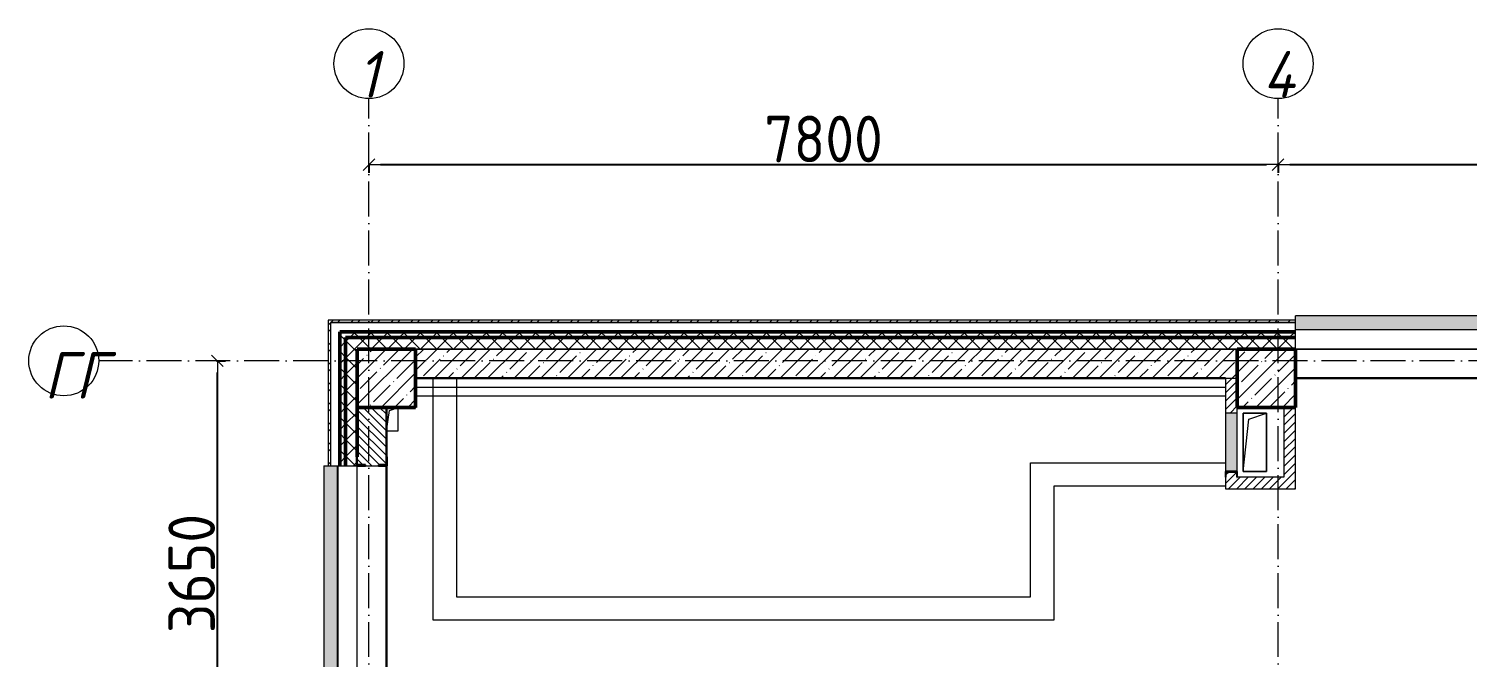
# Model space of a CAD drawing. Header units: millimetres. Extents: x -213536 to 1564669, y 70501 to 942238.
# Drawn here: x 688103 to 700445, y 331368 to 336762 of the extents above; entities that cross this region are included whole.
import ezdxf

# ---------------------------------------------------------------- set-up
doc = ezdxf.new("R2010")
doc.units = ezdxf.units.MM
doc.linetypes.add('50_200_ШТРИХ_1Т_ш5_п1_п1_', pattern=[700, 500, -100, 0, -100])
for name, color, linetype, lineweight in [('3) ЖБ 4м', 3, 'Continuous', 30), ('3.1) ЖБ окна 1.2 м', 102, 'Continuous', 30), ('A-____-____-DIMS', 7, 'Continuous', 9), ('A-DETL-____-OTLN-4', 7, 'Continuous', 18), ('A-FLOR-____-OTLN', 7, 'Continuous', 9), ('A-GENM-____-MCUT', 7, 'Continuous', 25), ('A-GENM-____-OTLN', 7, 'Continuous', 9), ('A-GENM-____-OTLN-1', 7, 'Continuous', 25), ('A-GLAZ-____-OTLN', 7, 'Continuous', 9), ('A-WALL-____-MCUT-1', 7, 'Continuous', 9), ('A-WALL-____-MCUT-2', 7, 'Continuous', 50), ('A-WALL-____-MCUT-3', 7, 'Continuous', 9), ('A-WALL-____-OTLN', 7, 'Continuous', 9), ('A-WALL-____-PATT-1', 7, 'Continuous', 9), ('A-WALL-FNSH-MCUT-1', 7, 'Continuous', 9), ('I-WALL-____-OTLN', 7, 'Continuous', 9), ('S-COLS-____-MCUT', 7, 'Continuous', 50), ('S-COLS-____-OTLN', 7, 'Continuous', 9), ('S-GRID-____-IDEN', 7, 'Continuous', 9), ('S-GRID-____-OTLN-1', 7, '50_200_ШТРИХ_1Т_ш5_п1_п1_', 9)]:
    doc.layers.add(name, color=color, linetype=linetype, lineweight=lineweight)
doc.layers.add('A-GLAZ-____-OTLN-1', color=7, linetype='Continuous', lineweight=9, true_color=0xc0c0c0)
doc.styles.add('ISOCPEUR_I', font='isocpeui.ttf', dxfattribs={"width": 0.9, "height": 2.5})
doc.styles.add('СПДС', font='isocpeur.ttf', dxfattribs={"width": 0.9})
doc.dimstyles.new('Размера А3', dxfattribs={"dimtxt": 200, "dimasz": 100, "dimexe": 70, "dimexo": 100, "dimgap": 20, "dimtad": 1, "dimdec": 0, "dimrnd": 10, "dimzin": 0, "dimdsep": 46, "dimtxsty": 'СПДС', "dimblk": 'ARROWHEAD_6', "dimcen": 1, "dimclrd": 256, "dimclre": 256, "dimclrt": 256, "dimazin": 0, "dimtfac": 1, "dimtdec": 0, "dimtmove": 2, "dimatfit": 3, "dimfxl": 1, "dimtolj": 1, "dimtzin": 0, "dimarcsym": 0})
pattern_1 = [(45, (693371.93, 286281.11), (-70.71068, 70.71068), []), (135, (693371.93, 286281.11), (-70.71068, -70.71068), [])]
pattern_2 = [(45, (693371.93, 286281.11), (-35.35534, 35.35534), [])]
pattern_3 = [(45, (693371.93, 286281.11), (-85.53659, 85.53659), []), (45, (693428.95, 286281.11), (-85.53659, 85.53659), [])]

# ---------------------------------------------------------------- blocks, each defined once
blk = doc.blocks.new('BSC_Колонна _Прямоугольная - 500х500-V45-АР1_План отверстий 3 этажа в осях 1-64_А-ГГ')
at = {"layer": 'S-COLS-____-OTLN'}
h = blk.add_hatch(dxfattribs=at)
h.set_pattern_fill('FP_82', color=256, style=0, pattern_type=2)
h.set_pattern_definition([(45, (2200, -47481.04), (-114.04925, 114.04925), []), (45, (2314.05, -47481.04), (-114.04925, 114.04925), [201.613, -40.323, 3.353, -36.97])])
h.paths.add_polyline_path([(-250, -250), (250, -250), (250, 250), (-250, 250)], flags=0)
at = {"layer": 'S-COLS-____-MCUT'}
for p, q in [((250, 250), (-250, 250)), ((-250, 250), (-250, -250)), ((250, -250), (250, 250)), ((-250, -250), (250, -250))]:
    blk.add_line(p, q, dxfattribs=at)
blk = doc.blocks.new('BSC_Колонна _Прямоугольная - 500х500-V46-АР1_План отверстий 3 этажа в осях 1-64_А-ГГ')
at = {"layer": 'S-COLS-____-OTLN'}
h = blk.add_hatch(dxfattribs=at)
h.set_pattern_fill('FP_83', color=256, style=0, pattern_type=2)
h.set_pattern_definition([(45, (-5350, -47481.04), (-114.04925, 114.04925), []), (45, (-5235.95, -47481.04), (-114.04925, 114.04925), [201.613, -40.323, 3.353, -36.97])])
h.paths.add_polyline_path([(-250, -250), (250, -250), (250, 250), (-250, 250)], flags=0)
at = {"layer": 'S-COLS-____-MCUT'}
for p, q in [((250, 250), (-250, 250)), ((-250, 250), (-250, -250)), ((250, -250), (250, 250)), ((-250, -250), (250, -250))]:
    blk.add_line(p, q, dxfattribs=at)
blk = doc.blocks.new('Фахверк_СКБ_Уголок - 250_2700-27497298-АР1_План отверстий 3 этажа в осях 1-64_А-ГГ')
at = {"layer": 'A-GENM-____-MCUT'}
for p, q in [((200, 181), (125, 181)), ((125, 181), (125, 106)), ((131, 106), (131, 175)), ((131, 175), (200, 175)), ((200, 175), (200, 181)), ((125, 106), (131, 106)), ((131, -6), (125, -6)), ((125, -6), (125, -81)), ((125, -81), (200, -81)), ((131, -75), (131, -6)), ((200, -75), (131, -75)), ((200, -81), (200, -75))]:
    blk.add_line(p, q, dxfattribs=at)
blk = doc.blocks.new('AR_Отверстие Ниша - Лючок-32404686-АР1_План отверстий 3 этажа в осях 1-64_А-ГГ')
at = {"layer": 'A-GLAZ-____-OTLN'}
blk.add_hatch(color=256, dxfattribs=at).paths.add_polyline_path([(250, -50), (250, 50), (-250, 50), (-250, -50)], flags=0)
for p, q in [((250, 50), (-250, 50)), ((-250, 50), (-250, -50)), ((-250, -50), (250, -50))]:
    blk.add_line(p, q, dxfattribs=at)
blk = doc.blocks.new('154_Фахверк_СКБ_Швеллер - Тип_100_3960_зеркало-29769493-АР1_План отверстий 3 этажа в осях 1-64_А-ГГ')
at = {"layer": 'A-GENM-____-MCUT'}
for p, q in [((175, 50), (125, 50)), ((125, 50), (125, -50)), ((128, 47), (175, 47)), ((128, -47), (128, 47)), ((175, 47), (175, 50)), ((125, -50), (175, -50)), ((175, -47), (128, -47)), ((175, -50), (175, -47))]:
    blk.add_line(p, q, dxfattribs=at)
blk = doc.blocks.new('AR_Отверстие прямоугольное _в плите_ - AR_Отверстие прямоугольное _в плите_-V172-АР1_План отверстий 3 этажа в осях 1-64_А-ГГ')
at = {"layer": 'A-GENM-____-OTLN'}
for p, q in [((100, 250), (-100, 250)), ((-100, 250), (-100, -250)), ((-50, 200), (100, 250)), ((100, -250), (100, 250)), ((-100, -250), (-50, 200)), ((-100, -250), (100, -250))]:
    blk.add_line(p, q, dxfattribs=at)
blk = doc.blocks.new('AR_Отверстие прямоугольное _в плите_ - AR_Отверстие прямоугольное _в плите_-V213-АР1_План отверстий 3 этажа в осях 1-64_А-ГГ')
at = {"layer": 'A-GENM-____-OTLN'}
for p, q in [((-50, -100), (-25, 75)), ((-25, 75), (50, 100)), ((50, -100), (50, 100)), ((-50, -100), (50, -100))]:
    blk.add_line(p, q, dxfattribs=at)
blk = doc.blocks.new('Отлив_СКБ - Отлив витража_120_НВФ-V216-АР1_План отверстий 3 этажа в осях 1-64_А-ГГ')
at = {"layer": 'A-GLAZ-____-OTLN-1'}
for points in [[(0, 2), (1800, 2), (1800, 120), (0, 120), (0, 63)], [(0, 0), (1800, 0), (1800, 2), (0, 2)]]:
    blk.add_hatch(color=256, dxfattribs=at).paths.add_polyline_path(points, flags=0)
at = {"layer": 'A-GLAZ-____-OTLN'}
for p, q in [((0, 83), (0, 120)), ((1800, 120), (0, 120)), ((0, 2), (1800, 2)), ((1800, 120), (1800, 83)), ((1800, 0), (0, 0))]:
    blk.add_line(p, q, dxfattribs=at)
blk = doc.blocks.new('Ось сетки - Круг_Ø6_00__ISO-2_5_0_9K_-25732049-АР1_План отверстий 3 этажа в осях 1-64_А-ГГ')
at = {"layer": 'S-GRID-____-IDEN'}
blk.add_circle((0, 0), 3, dxfattribs=at)
blk = doc.blocks.new('ARROWHEAD_6')
at = {"color": 0, "linetype": 'Continuous'}
for p, q in [((0, 0), (-1, 0)), ((-0.5, -0.5), (0.5, 0.5))]:
    blk.add_line(p, q, dxfattribs=at)
blk = doc.blocks.new('*D5411')
at = {"layer": 'A-____-____-DIMS', "lineweight": -2, "transparency": 16777216}
for p, q in [((689714, 333912), (689791, 333912)), ((689721, 330362), (689721, 333812)), ((689714, 330262), (689791, 330262))]:
    blk.add_line(p, q, dxfattribs=at)
at = {"layer": 'Defpoints', "color": 0, "lineweight": 30, "transparency": 16777216}
for p in [(689614, 333912), (689721, 333912), (689614, 330262)]:
    blk.add_point(p, dxfattribs=at)
at = {"layer": 'A-____-____-DIMS', "lineweight": -2, "transparency": 16777216, "xscale": 100, "yscale": 100, "zscale": 100}
for p, rotation in [((689721, 333912), 90), ((689721, 330262), 270)]:
    blk.add_blockref('ARROWHEAD_6', p, dxfattribs=dict(at, rotation=rotation))
at = {"layer": 'A-____-____-DIMS', "transparency": 16777216, "insert": (689501, 332087), "char_height": 400, "attachment_point": 5, "rotation": 90, "style": 'СПДС'}
blk.add_mtext('\\A1;3650', dxfattribs=at)
blk = doc.blocks.new('*D5435')
at = {"layer": 'A-____-____-DIMS', "lineweight": -2, "transparency": 16777216}
for p, q in [((691022, 335602), (691022, 335526)), ((691122, 335596), (698722, 335596)), ((698822, 335602), (698822, 335526))]:
    blk.add_line(p, q, dxfattribs=at)
at = {"layer": 'Defpoints', "color": 0, "lineweight": 30, "transparency": 16777216}
for p in [(691022, 335702), (698822, 335702), (698822, 335596)]:
    blk.add_point(p, dxfattribs=at)
at = {"layer": 'A-____-____-DIMS', "lineweight": -2, "transparency": 16777216, "xscale": 100, "yscale": 100, "zscale": 100, "rotation": 180}
blk.add_blockref('ARROWHEAD_6', (691022, 335596), dxfattribs=at)
at = {"layer": 'A-____-____-DIMS', "lineweight": -2, "transparency": 16777216, "xscale": 100, "yscale": 100, "zscale": 100}
blk.add_blockref('ARROWHEAD_6', (698822, 335596), dxfattribs=at)
at = {"layer": 'A-____-____-DIMS', "transparency": 16777216, "insert": (694922, 335816), "char_height": 400, "attachment_point": 5, "style": 'СПДС'}
blk.add_mtext('\\A1;7800', dxfattribs=at)
blk = doc.blocks.new('*D5436')
at = {"layer": 'A-____-____-DIMS', "lineweight": -2, "transparency": 16777216}
for p, q in [((698822, 335602), (698822, 335526)), ((698922, 335596), (703122, 335596)), ((703222, 335602), (703222, 335526))]:
    blk.add_line(p, q, dxfattribs=at)
at = {"layer": 'Defpoints', "color": 0, "lineweight": 30, "transparency": 16777216}
for p in [(698822, 335702), (703222, 335702), (703222, 335596)]:
    blk.add_point(p, dxfattribs=at)
at = {"layer": 'A-____-____-DIMS', "lineweight": -2, "transparency": 16777216, "xscale": 100, "yscale": 100, "zscale": 100, "rotation": 180}
blk.add_blockref('ARROWHEAD_6', (698822, 335596), dxfattribs=at)
at = {"layer": 'A-____-____-DIMS', "lineweight": -2, "transparency": 16777216, "xscale": 100, "yscale": 100, "zscale": 100}
blk.add_blockref('ARROWHEAD_6', (703222, 335596), dxfattribs=at)
at = {"layer": 'A-____-____-DIMS', "transparency": 16777216, "insert": (701022, 335816), "char_height": 400, "attachment_point": 5, "style": 'СПДС'}
blk.add_mtext('\\A1;4400', dxfattribs=at)

msp = doc.modelspace()

# ---------------------------------------------------------------- hatches: boundary and pattern name
at = {"layer": 'A-WALL-____-PATT-1'}
h = msp.add_hatch(dxfattribs=at)
h.set_pattern_fill('FP_3', color=256, style=0, pattern_type=2)
h.set_pattern_definition(pattern_3)
h.paths.add_polyline_path([(690691.9, 318342.2), (690691.9, 319362.2), (690671.9, 319362.2), (690671.9, 318342.2)], flags=0)
h.paths.add_polyline_path([(690671.9, 321162.2), (690691.9, 321162.2), (690691.9, 322287.2), (690671.9, 322287.2), (690671.9, 321416.4)], flags=0)
h.paths.add_polyline_path([(690691.9, 324087.2), (690691.9, 325212.2), (690671.9, 325212.2), (690671.9, 324087.2)], flags=0)
h.paths.add_polyline_path([(690691.9, 327012.2), (690691.9, 328212.2), (690671.9, 328212.2), (690671.9, 327012.2)], flags=0)
h.paths.add_polyline_path([(690691.9, 330012.2), (690691.9, 331212.2), (690671.9, 331212.2), (690671.9, 330012.2)], flags=0)
h.paths.add_polyline_path([(690691.9, 333012.2), (690691.9, 334262.2), (690671.9, 334262.2), (690671.9, 333012.2)], flags=0)
h = msp.add_hatch(dxfattribs=at)
h.set_pattern_fill('FP_3', color=256, style=0, pattern_type=2)
h.set_pattern_definition(pattern_3)
h.paths.add_polyline_path([(717151.9, 334242.2), (717151.9, 334262.2), (708971.9, 334262.2), (708971.9, 334242.2), (714567.8, 334242.2)], flags=0)
h.paths.add_polyline_path([(707971.9, 334242.2), (707971.9, 334262.2), (706771.9, 334262.2), (706771.9, 334242.2), (707498, 334242.2)], flags=0)
h.paths.add_polyline_path([(704971.9, 334242.2), (704971.9, 334262.2), (700771.9, 334262.2), (700771.9, 334242.2), (703963, 334242.2)], flags=0)
h.paths.add_polyline_path([(698971.9, 334242.2), (698971.9, 334262.2), (690691.9, 334262.2), (690691.9, 334242.2), (698660.6, 334242.2)], flags=0)
h = msp.add_hatch(dxfattribs=at)
h.set_pattern_fill('FP_1', color=256, style=0, pattern_type=2)
h.set_pattern_definition(pattern_1)
h.paths.add_polyline_path([(690821.9, 318512.2), (690821.9, 319362.2), (690771.9, 319362.2), (690771.9, 318512.2)], flags=0)
h.paths.add_polyline_path([(690771.9, 321162.2), (690821.9, 321162.2), (690821.9, 322287.2), (690771.9, 322287.2), (690771.9, 321416.4)], flags=0)
h.paths.add_polyline_path([(690821.9, 324087.2), (690821.9, 325212.2), (690771.9, 325212.2), (690771.9, 324087.2)], flags=0)
h.paths.add_polyline_path([(690771.9, 327012.2), (690821.9, 327012.2), (690821.9, 328212.2), (690771.9, 328212.2)], flags=0)
h.paths.add_polyline_path([(690821.9, 330012.2), (690821.9, 331212.2), (690771.9, 331212.2), (690771.9, 330012.2)], flags=0)
h.paths.add_polyline_path([(690821.9, 333012.2), (690821.9, 334162.2), (690771.9, 334162.2), (690771.9, 333012.2)], flags=0)
h = msp.add_hatch(dxfattribs=at)
h.set_pattern_fill('FP_1', color=256, style=0, pattern_type=2)
h.set_pattern_definition(pattern_1)
h.paths.add_polyline_path([(717151.9, 334112.2), (717151.9, 334162.2), (708971.9, 334162.2), (708971.9, 334112.2), (714567.8, 334112.2)], flags=0)
h.paths.add_polyline_path([(707971.9, 334112.2), (707971.9, 334162.2), (706771.9, 334162.2), (706771.9, 334112.2), (707498, 334112.2)], flags=0)
h.paths.add_polyline_path([(704971.9, 334112.2), (704971.9, 334162.2), (700771.9, 334162.2), (700771.9, 334112.2), (703963, 334112.2)], flags=0)
h.paths.add_polyline_path([(698660.6, 334112.2), (698971.9, 334112.2), (698971.9, 334162.2), (690821.9, 334162.2), (690821.9, 334112.2), (696893.2, 334112.2)], flags=0)
h = msp.add_hatch(dxfattribs=at)
h.set_pattern_fill('FP_1', color=256, style=0, pattern_type=2)
h.set_pattern_definition(pattern_1)
h.paths.add_polyline_path([(690921.9, 318512.2), (690921.9, 319287.2), (690915.9, 319287.2), (690915.9, 319362.2), (690821.9, 319362.2), (690821.9, 318512.2)], flags=0)
h.paths.add_polyline_path([(690821.9, 321162.2), (690915.9, 321162.2), (690915.9, 321237.2), (690921.9, 321237.2), (690921.9, 322212.2), (690915.9, 322212.2), (690915.9, 322287.2), (690821.9, 322287.2), (690821.9, 321416.4)], flags=0)
h.paths.add_polyline_path([(690821.9, 324087.2), (690915.9, 324087.2), (690915.9, 324162.2), (690921.9, 324162.2), (690921.9, 325137.2), (690915.9, 325137.2), (690915.9, 325212.2), (690821.9, 325212.2), (690821.9, 324093.2)], flags=0)
h.paths.add_polyline_path([(690821.9, 327012.2), (690915.9, 327012.2), (690915.9, 327087.2), (690921.9, 327087.2), (690921.9, 328137.2), (690915.9, 328137.2), (690915.9, 328212.2), (690821.9, 328212.2), (690821.9, 327018.2)], flags=0)
h.paths.add_polyline_path([(690821.9, 330012.2), (690921.9, 330012.2), (690921.9, 331137.2), (690915.9, 331137.2), (690915.9, 331212.2), (690821.9, 331212.2), (690821.9, 330016.7)], flags=0)
h.paths.add_polyline_path([(690821.9, 333012.2), (690915.9, 333012.2), (690915.9, 333087.2), (690921.9, 333087.2), (690921.9, 334112.2), (690821.9, 334112.2), (690821.9, 333456.8)], flags=0)
h = msp.add_hatch(dxfattribs=at)
h.set_pattern_fill('FP_1', color=256, style=0, pattern_type=2)
h.set_pattern_definition(pattern_1)
h.paths.add_polyline_path([(717071.9, 334012.2), (717151.9, 334012.2), (717151.9, 334112.2), (708971.9, 334112.2), (708971.9, 334012.2), (717021.9, 334012.2)], flags=0)
h.paths.add_polyline_path([(707971.9, 334012.2), (707971.9, 334112.2), (706771.9, 334112.2), (706771.9, 334018.2), (706846.9, 334018.2), (706846.9, 334012.2), (707498, 334012.2)], flags=0)
h.paths.add_polyline_path([(704896.9, 334012.2), (704896.9, 334018.2), (704971.9, 334018.2), (704971.9, 334112.2), (700771.9, 334112.2), (700771.9, 334018.2), (700846.9, 334018.2), (700846.9, 334012.2), (703963, 334012.2)], flags=0)
h.paths.add_polyline_path([(698971.9, 334012.2), (698971.9, 334112.2), (690921.9, 334112.2), (690921.9, 334012.2), (698660.6, 334012.2)], flags=0)
h = msp.add_hatch(dxfattribs=at)
h.set_pattern_fill('FP_38', color=256, style=0, pattern_type=2)
h.set_pattern_definition([(45, (693371.93, 286281.11), (-114.04925, 114.04925), []), (45, (693485.98, 286281.11), (-114.04925, 114.04925), [201.612, -40.322, 3.353, -36.97])])
h.paths.add_polyline_path([(698471.9, 333762.2), (698471.9, 334012.2), (691421.9, 334012.2), (691421.9, 333762.2), (696893.2, 333762.2)], flags=0)
h = msp.add_hatch(dxfattribs=at)
h.set_pattern_fill('FP_5', color=256, style=0, pattern_type=2)
h.set_pattern_definition(pattern_2)
h.paths.add_polyline_path([(698371.9, 332812.2), (698471.9, 332812.2), (698471.9, 332912.2), (698468.9, 332912.2), (698468.9, 332959.2), (698374.9, 332959.2), (698374.9, 332912.2), (698371.9, 332912.2)], flags=0)
h.paths.add_polyline_path([(698407.2, 333462.2), (698471.9, 333462.2), (698471.9, 333762.2), (698371.9, 333762.2), (698371.9, 333462.2)], flags=0)
h = msp.add_hatch(dxfattribs=at)
h.set_pattern_fill('FP_6', color=256, style=0, pattern_type=2)
h.set_pattern_definition([(135, (693371.93, 286281.11), (-35.35534, -35.35534), [])])
h.paths.add_polyline_path([(691171.9, 330512.2), (691171.9, 331206.2), (691102.9, 331206.2), (691102.9, 331212.2), (690990.9, 331212.2), (690990.9, 331206.2), (690921.9, 331206.2), (690921.9, 330512.2)], flags=0)
h.paths.add_polyline_path([(691102.9, 333012.2), (691102.9, 333018.2), (691171.9, 333018.2), (691171.9, 333512.2), (690921.9, 333512.2), (690921.9, 333018.2), (690990.9, 333018.2), (690990.9, 333012.2)], flags=0)
h = msp.add_hatch(dxfattribs=at)
h.set_pattern_fill('FP_5', color=256, style=0, pattern_type=2)
h.set_pattern_definition(pattern_2)
h.paths.add_polyline_path([(698971.9, 332912.2), (698971.9, 333512.2), (698871.9, 333512.2), (698871.9, 332912.2)], flags=0)
h = msp.add_hatch(dxfattribs=at)
h.set_pattern_fill('FP_5', color=256, style=0, pattern_type=2)
h.set_pattern_definition(pattern_2)
h.paths.add_polyline_path([(698471.9, 332812.2), (698971.9, 332812.2), (698971.9, 332912.2), (698471.9, 332912.2)], flags=0)

# ---------------------------------------------------------------- linework, layer by layer
at = {"layer": '3) ЖБ 4м'}
for points in [[(691171.9, 333512.2), (691421.9, 333512.2), (691421.9, 333762.2), (698371.9, 333762.2)], [(698971.9, 333512.2), (698971.9, 333762.2)]]:
    msp.add_lwpolyline(points, dxfattribs=at)
at = {"layer": '3.1) ЖБ окна 1.2 м'}
for points in [[(702959.9, 333762.2), (698971.9, 333762.2)], [(691171.9, 333506.2), (691171.9, 330512.2)]]:
    msp.add_lwpolyline(points, dxfattribs=at)
at = {"layer": 'A-DETL-____-OTLN-4'}
for p, q in [((691421.9, 333687.2), (698371.9, 333687.2)), ((691421.9, 333612.2), (698371.9, 333612.2))]:
    msp.add_line(p, q, dxfattribs=at)
at = {"layer": 'A-FLOR-____-OTLN'}
for p, q in [((698521.9, 333462.2), (698721.9, 333462.2)), ((698521.9, 332962.2), (698521.9, 333462.2)), ((698721.9, 333462.2), (698721.9, 332962.2)), ((698721.9, 332962.2), (698521.9, 332962.2))]:
    msp.add_line(p, q, dxfattribs=at)
at = {"layer": 'A-WALL-____-MCUT-1'}
for p, q in [((698471.9, 334012.2), (691421.9, 334012.2)), ((691421.9, 333762.2), (698471.9, 333762.2))]:
    msp.add_line(p, q, dxfattribs=at)
at = {"layer": 'A-WALL-____-MCUT-2'}
for p, q in [((690771.9, 333012.2), (690771.9, 334162.2)), ((698971.9, 334162.2), (690771.9, 334162.2)), ((690821.9, 334112.2), (698971.9, 334112.2)), ((690821.9, 333012.2), (690821.9, 334112.2)), ((690921.9, 333512.2), (690921.9, 333087.2))]:
    msp.add_line(p, q, dxfattribs=at)
at = {"layer": 'A-WALL-____-MCUT-3'}
for p, q in [((698971.9, 334242.2), (690691.9, 334242.2)), ((690691.9, 334242.2), (690691.9, 333012.2)), ((698971.9, 334012.2), (698971.9, 334242.2)), ((691421.9, 334012.2), (698471.9, 334012.2)), ((691171.9, 333087.2), (691171.9, 333512.2)), ((690691.9, 333012.2), (690915.9, 333012.2)), ((690990.9, 333012.2), (691102.9, 333012.2))]:
    msp.add_line(p, q, dxfattribs=at)
at = {"layer": 'A-WALL-____-OTLN'}
for p, q in [((700771.9, 334012.2), (698971.9, 334012.2)), ((698971.9, 334012.2), (700771.9, 334012.2)), ((700771.9, 333762.2), (698971.9, 333762.2)), ((690921.9, 331212.2), (690921.9, 333012.2)), ((691171.9, 333012.2), (691171.9, 331212.2))]:
    msp.add_line(p, q, dxfattribs=at)
at = {"layer": 'A-WALL-FNSH-MCUT-1'}
for p, q in [((690671.9, 334262.2), (690671.9, 333012.2)), ((698971.9, 334262.2), (690671.9, 334262.2)), ((690691.9, 334242.2), (698971.9, 334242.2)), ((698971.9, 334242.2), (698971.9, 334262.2)), ((698371.9, 333762.2), (698371.9, 333462.2)), ((698471.9, 333462.2), (698471.9, 333512.2)), ((698871.9, 333512.2), (698871.9, 332912.2)), ((698971.9, 332812.2), (698971.9, 333512.2)), ((690671.9, 333012.2), (690691.9, 333012.2)), ((698371.9, 332912.2), (698371.9, 332812.2)), ((698871.9, 332912.2), (698471.9, 332912.2)), ((698371.9, 332812.2), (698971.9, 332812.2))]:
    msp.add_line(p, q, dxfattribs=at)
at = {"layer": 'I-WALL-____-OTLN'}
for p, q in [((691571.9, 331687.2), (691571.9, 333762.2)), ((691771.9, 333762.2), (691771.9, 331887.2)), ((696696.9, 333037.2), (698371.9, 333037.2)), ((696696.9, 331887.2), (696696.9, 333037.2)), ((698371.9, 332837.2), (696896.9, 332837.2)), ((696896.9, 332837.2), (696896.9, 331687.2)), ((691771.9, 331887.2), (696696.9, 331887.2)), ((696896.9, 331687.2), (691571.9, 331687.2))]:
    msp.add_line(p, q, dxfattribs=at)
at = {"layer": 'S-GRID-____-OTLN-1', "color": 251, "ltscale": 0.6, "true_color": 0x636466}
for p, q in [((691021.9, 281798.5), (691021.9, 336162.1)), ((698821.9, 281798.5), (698821.9, 336162.1)), ((720079.7, 333912.2), (688703.2, 333912.2))]:
    msp.add_line(p, q, dxfattribs=at)

# ---------------------------------------------------------------- block references
at = {"layer": 'A-GENM-____-OTLN'}
for name, p in [('AR_Отверстие прямоугольное _в плите_ - AR_Отверстие прямоугольное _в плите_-V213-АР1_План отверстий 3 этажа в осях 1-64_А-ГГ', (691221.9, 333412.2)), ('AR_Отверстие прямоугольное _в плите_ - AR_Отверстие прямоугольное _в плите_-V172-АР1_План отверстий 3 этажа в осях 1-64_А-ГГ', (698621.9, 333212.2))]:
    msp.add_blockref(name, p, dxfattribs=at)
at = {"layer": 'A-GENM-____-OTLN-1'}
for name, p, rotation in [('Фахверк_СКБ_Уголок - 250_2700-27497298-АР1_План отверстий 3 этажа в осях 1-64_А-ГГ', (691096.9, 332887.2), 89.99999999999991), ('154_Фахверк_СКБ_Швеллер - Тип_100_3960_зеркало-29769493-АР1_План отверстий 3 этажа в осях 1-64_А-ГГ', (698421.9, 333087.2), 269.9999999999998)]:
    msp.add_blockref(name, p, dxfattribs=dict(at, rotation=rotation))
at = {"layer": 'A-GLAZ-____-OTLN'}
msp.add_blockref('Отлив_СКБ - Отлив витража_120_НВФ-V216-АР1_План отверстий 3 этажа в осях 1-64_А-ГГ', (698971.9, 334179.2), dxfattribs=at)
for name, p, rotation in [('AR_Отверстие Ниша - Лючок-32404686-АР1_План отверстий 3 этажа в осях 1-64_А-ГГ', (698421.9, 333212.2), 269.9999999999998), ('Отлив_СКБ - Отлив витража_120_НВФ-V216-АР1_План отверстий 3 этажа в осях 1-64_А-ГГ', (690754.9, 331212.2), 90)]:
    msp.add_blockref(name, p, dxfattribs=dict(at, rotation=rotation))
at = {"layer": 'S-COLS-____-OTLN'}
for name, p in [('BSC_Колонна _Прямоугольная - 500х500-V45-АР1_План отверстий 3 этажа в осях 1-64_А-ГГ', (691171.9, 333762.2)), ('BSC_Колонна _Прямоугольная - 500х500-V46-АР1_План отверстий 3 этажа в осях 1-64_А-ГГ', (698721.9, 333762.2))]:
    msp.add_blockref(name, p, dxfattribs=at)
at = {"layer": 'S-GRID-____-IDEN', "xscale": 99.99999999999993, "yscale": 99.99999999999993, "zscale": 99.99999999999993}
for p in [(691021.9, 336462.1), (698821.9, 336462.1)]:
    msp.add_blockref('Ось сетки - Круг_Ø6_00__ISO-2_5_0_9K_-25732049-АР1_План отверстий 3 этажа в осях 1-64_А-ГГ', p, dxfattribs=at)
at = {"layer": 'S-GRID-____-IDEN', "xscale": 99.99999999999993, "yscale": 99.99999999999993, "zscale": 99.99999999999993, "rotation": 89.9999999999998}
msp.add_blockref('Ось сетки - Круг_Ø6_00__ISO-2_5_0_9K_-25732049-АР1_План отверстий 3 этажа в осях 1-64_А-ГГ', (688403.2, 333912.2), dxfattribs=at)

# ---------------------------------------------------------------- texts
at = {"layer": 'S-GRID-____-IDEN', "char_height": 400, "attachment_point": 1, "style": 'ISOCPEUR_I'}
for s, insert, width in [('\\fISOCPEUR|b0|i1|c204|p34|;\\W.9;1', (690924.1, 336570.8), 144.304), ('\\fISOCPEUR|b0|i1|c204|p34|;\\W.9;4', (698691.3, 336570.8), 223.671), ('ГГ', (688236.1, 333988.2), 404.05)]:
    msp.add_mtext(s, dxfattribs=dict(at, insert=insert, width=width))

# ---------------------------------------------------------------- dimensions: what is measured, and where the dimension line sits
at = {"layer": 'A-____-____-DIMS'}
for base, p1, p2, picture, middle in [((698821.9, 335595.9), (691021.9, 335702), (698821.9, 335702), '*D5435', (694921.9, 335815.9)), ((703221.9, 335595.9), (698821.9, 335702), (703221.9, 335702), '*D5436', (701021.9, 335815.9))]:
    dim = msp.add_linear_dim(base=base, p1=p1, p2=p2, dimstyle='Размера А3', override={"dimtxt": 400}, dxfattribs=at)
    dim.commit()
    dim.dimension.update_dxf_attribs({"geometry": picture, "text_midpoint": middle})
dim = msp.add_linear_dim(base=(689720.5, 333912.2), p1=(689614.5, 330262.2), p2=(689614.5, 333912.2), angle=90, dimstyle='Размера А3', override={"dimtxt": 400}, dxfattribs=at)
dim.commit()
dim.dimension.update_dxf_attribs({"geometry": '*D5411', "text_midpoint": (689500.5, 332087.2)})

doc.saveas('drawing.dxf')
